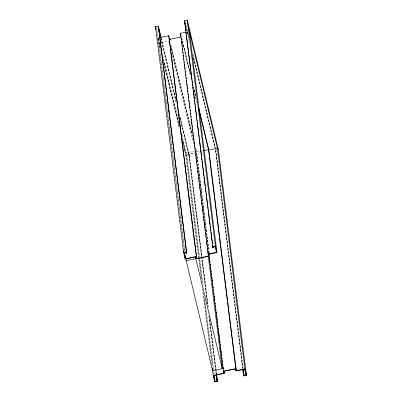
<?xml version="1.0" encoding="UTF-8"?>
<svg xmlns="http://www.w3.org/2000/svg" width="402" height="402" viewBox="0 0 402 402"><rect width="100%" height="100%" fill="white"/><g stroke="black" fill="none" stroke-linecap="round" stroke-linejoin="round"><path stroke-width="0.3" stroke-dasharray="2.01 1.51" d="M186.739 31.999L187.89 31.763M157.901 39.602L157.75 38.356L158.936 38.115M185.015 251.31L159.076 43.059L160.885 42.687M161.488 42.562L168.724 41.069L168.88 42.316M198.518 257.526L185.508 153.092L194.553 151.222M202.623 150.876L196.498 152.182L209.06 253.044M182.94 143.212L185.724 154.795L195.809 152.72M201.588 279.159L186.096 154.765L195.588 152.805M207.181 302.314L188.865 155.288L189.211 155.217L179.387 114.324M193.015 55.144L215.743 149.745L215.402 149.82L242.637 368.488M179.408 113.947L189.377 155.443L186.623 156.011L185.724 154.795M218.326 149.479L215.567 150.047L242.773 368.463M185.92 25.22L188.407 35.562M192.94 54.426L215.593 148.72M185.975 25.849L188.473 36.225M186.392 28.602L188.885 38.979M193.427 57.893L214.98 147.604M186.367 28.969L189.005 39.954M193.402 58.265L214.959 147.986M181.86 37.863L190.503 73.832M193.432 86.028L195.92 96.39M182.402 40.909L190.427 74.32M193.493 87.078L195.975 97.41M182.468 41.823L190.513 75.295M194.02 89.897L196.503 100.244M182.433 42.451L190.925 77.817M194.005 90.621L196.935 102.817M170.9 44.848L191.955 132.479M195.462 147.087L195.9 148.911M196.045 149.519L196.779 152.564L209.251 252.697M170.86 45.476L192.392 135.112M195.91 149.745L196.352 151.574M171.358 48.351L192.452 136.137M195.965 150.765L196.256 151.986M171.307 48.933L192.915 138.851M171.79 53.838L172.227 55.662M172.373 56.27L193.407 143.805M161.227 38.27L175.89 99.299M161.056 38.029L175.865 99.676M160.795 38.064L176.438 103.158M179.945 117.761L189.005 155.479L207.442 303.475M160.86 38.713L176.403 103.409M179.92 118.057L188.865 155.288M156.83 30.582L159.313 40.924M162.82 55.526L178.609 121.228M181.97 135.218L186.94 155.906L203.126 285.867M156.71 31.517L159.79 44.336M163.307 58.978L179.146 124.891M182.372 138.313L182.809 140.147M182.955 140.755L186.623 156.011L202.432 282.958M160.363 47.657L158.021 37.919L184.518 250.632M163.287 59.828L179.367 126.771M182.88 141.378L186.096 154.765M159.076 43.059L160.242 47.923M163.75 62.511L179.372 127.56M182.88 142.147L185.508 153.092M157.75 38.356L160.529 49.938M163.755 63.35L179.423 128.585M215.884 149.936L243.069 368.197M215.743 149.745L242.979 368.418M196.483 153.217L198.422 168.8M198.503 169.423L200.442 185.005M200.518 185.629L205.955 229.256M206.03 229.879L208.98 253.561M196.513 155.328L196.9 158.438M196.975 159.061L197.131 160.303M198.528 171.503L199.377 178.347M199.457 178.965L199.613 180.212M200 183.322L200.93 190.789M201.005 191.412L201.392 194.523M201.472 195.141L201.623 196.387M202.015 199.498L202.166 200.744M202.477 203.231L202.945 206.965M203.02 207.588L203.176 208.829M203.487 211.316L203.638 212.563M204.492 219.407L204.96 223.14M205.035 223.763L205.191 225.004M206.507 235.582L206.975 239.316M207.05 239.939L207.206 241.18M207.512 243.667L207.668 244.913M208.522 251.758L208.678 253.004M189.377 155.443L208.291 307.279M209.919 320.349L216.583 373.865M189.211 155.217L207.99 305.982M209.462 317.821L209.698 319.69M209.774 320.309L216.447 373.89M208.99 315.907L216.191 373.739M208.884 316.022L216.1 373.96M204.754 298.922L214.125 374.167M204.216 297.269L213.286 370.076M213.593 372.564L213.748 373.81M203.291 292.842L212.356 365.609M198.593 258.149L201.07 278.038M202.412 288.797L211.728 363.589M177.242 109.455L177.398 110.696M178.247 117.535L178.403 118.776M179.252 125.615L179.408 126.861M180.262 133.695L180.418 134.941M181.267 141.78L181.423 143.022M182.272 149.861L182.428 151.102M184.287 166.021L184.443 167.267M185.292 174.106L185.448 175.347M186.302 182.186L186.453 183.428M187.307 190.267L187.463 191.513M188.312 198.347L188.468 199.593M189.322 206.432L189.473 207.673M190.327 214.512L190.483 215.753M191.332 222.592L191.488 223.834M192.342 230.673L192.493 231.919M193.347 238.758L193.503 239.999M158.293 42.723L158.448 43.969M158.755 46.461L158.911 47.707M159.303 50.823L159.453 52.069M159.765 54.561L160.001 56.431M160.308 58.923L160.463 60.169M160.775 62.667L161.006 64.536M161.318 67.028L161.473 68.275M161.785 70.767L162.016 72.636M162.328 75.129L162.483 76.375M162.795 78.867L162.951 80.114M163.338 83.234L163.569 85.103M163.649 85.726L163.956 88.219M164.348 91.334L164.579 93.204M164.659 93.827L164.966 96.319M165.358 99.435L165.589 101.309M165.664 101.932L165.976 104.425M166.363 107.54L166.518 108.786M166.83 111.279L166.986 112.525M167.297 115.017L167.528 116.887M167.84 119.379L167.996 120.63M168.307 123.123L168.538 124.992M168.85 127.484L169.006 128.73M169.312 131.223L169.549 133.092M169.86 135.585L170.091 137.454M170.167 138.077L170.559 141.197M170.865 143.69L171.021 144.936M171.332 147.428L171.564 149.298M171.875 151.79L172.031 153.036M172.342 155.529L172.574 157.398M172.885 159.895L173.041 161.142M173.352 163.634L173.508 164.88M173.895 167.996L174.051 169.242M174.362 171.734L174.518 172.981M174.905 176.096L175.061 177.342M175.367 179.84L175.523 181.086M175.915 184.201L176.066 185.448M176.377 187.94L176.533 189.186M176.845 191.679L177.076 193.548M177.388 196.04L177.543 197.287M177.855 199.784L178.086 201.653M178.398 204.146L178.553 205.392M178.865 207.884L179.096 209.754M179.408 212.246L179.563 213.492M179.87 215.985L180.106 217.854M180.418 220.351L180.573 221.597M180.88 224.09L181.116 225.959M181.423 228.452L181.578 229.698M181.89 232.19L182.126 234.059M182.433 236.552L182.588 237.798M182.9 240.295L183.131 242.165M183.443 244.657L183.598 245.903M183.91 248.396L184.141 250.265"/><path stroke-width="0.6" d="M161.081 37.662L158.298 26.065L155.539 26.638L183.674 252.521L185.227 258.994L195.91 256.788L196.397 258.813L208.804 256.255L208.492 253.762M213.1 246.451L213.256 247.697L212.914 247.768L184.488 20.668L187.242 20.1L218.326 149.479L246.461 375.362L243.702 375.935L242.713 369.111M185.91 30.964L184.9 22.864L185.247 22.793M159.805 37.552L168.704 35.718L169.875 40.587M168.704 35.718L196.694 258.536L208.412 256.124L180.423 33.301L186.166 32.12M196.694 258.536L169.398 39.381L181.111 36.964M169.121 39.818L170.89 39.451M203.804 150.634L208.527 149.66L198.749 108.952M208.804 256.255L208.316 254.23L216.934 252.456L215.377 245.989L187.242 20.1L189.453 31.823L217.427 148.263L244.908 368.895L236.291 370.669L208.809 150.036L217.427 148.263L218.326 149.479M183.674 252.521L186.433 251.953L158.298 26.065M212.623 246.557L215.377 245.989M196.206 256.516L185.523 258.717L184.066 252.652L186.136 252.225L186.377 253.24L186.724 253.165L158.71 28.266L160.911 37.421M207.924 254.099L216.537 252.325L216.306 250.461M208.241 256.159L222.256 368.679L212.608 370.664L186.176 260.637L195.824 258.647L195.593 256.783M216.738 375.111L217.512 381.332L214.758 381.9L213.206 375.433L223.884 373.227L223.401 371.207L235.808 368.649L208.527 149.66M224.045 371.493L224.281 373.363L213.598 375.563L215.055 381.629L217.12 381.202L216.346 374.981M224.281 373.363L223.793 371.337L235.512 368.925L235.994 370.945L244.612 369.167L246.069 375.232L243.999 375.659L243.059 369.041M217.12 381.202L216.603 375.136M243.411 374.719L243.758 374.649M184.488 20.668L185.071 23.11M184.9 22.864L185.191 24.085M198.849 108.585L208.809 150.036M180.423 33.301L181.151 36.346M169.398 39.381L169.835 41.21M244.908 368.895L246.461 375.362M216.537 252.325L215.08 246.26L213.015 246.687L213.256 247.697M159.338 31.979L160.649 37.456M158.659 29.557L160.564 37.492M156.127 29.075L155.539 26.638L156.122 29.718M235.808 368.649L236.291 370.669M195.824 258.647L222.256 368.679M186.433 251.953L186.724 253.165M217.221 380.121L217.512 381.332M245.758 372.744L246.069 375.232M243.225 369.443L243.999 375.659M242.853 369.086L243.396 373.443M243.547 374.689L243.702 375.935M235.838 369.699L235.994 370.945M189.453 31.823L216.934 252.456M186.066 32.21L186.297 34.08M186.453 35.326L188.312 50.28M188.468 51.526L188.704 53.391M188.86 54.637L190.719 69.591M190.875 70.837L191.573 76.445M191.729 77.692L191.96 79.561M192.116 80.807L192.347 82.676M192.503 83.917L192.739 85.787M192.895 87.033L193.126 88.902M193.282 90.148L194.367 98.872M194.523 100.118L194.754 101.987M194.91 103.234L195.141 105.103M195.297 106.349L196.774 118.183M196.93 119.429L197.161 121.298M197.317 122.545L197.548 124.414M197.704 125.66L199.176 137.499M199.332 138.745L199.568 140.615M199.719 141.861L201.583 156.81M201.739 158.056L201.97 159.926M202.126 161.172L203.99 176.121M204.146 177.367L205.231 186.091M205.387 187.337L205.618 189.206M205.774 190.453L206.005 192.322M206.161 193.568L206.397 195.437M206.548 196.684L207.638 205.402M207.789 206.648L208.025 208.517M208.181 209.764L208.412 211.633M208.568 212.879L210.04 224.718M210.196 225.964L210.432 227.833M210.583 229.08L210.819 230.949M210.975 232.195L212.447 244.029M212.603 245.275L212.914 247.768M209.06 254.185L209.216 255.431M209.447 257.305L209.678 259.174M209.834 260.421L210.07 262.29M210.301 264.159L210.457 265.405M210.688 267.275L210.844 268.521M211.075 270.39L211.231 271.636M211.467 273.506L211.623 274.752M211.854 276.626L212.085 278.496M212.241 279.742L212.472 281.611M212.708 283.48L212.864 284.727M213.095 286.596L213.251 287.842M213.482 289.711L213.638 290.958M213.874 292.827L214.025 294.073M214.261 295.942L214.492 297.817M214.648 299.063L214.879 300.932M215.115 302.801L215.271 304.048M215.502 305.917L215.658 307.163M215.889 309.032L216.045 310.279M216.276 312.148L216.512 314.017M216.668 315.263L216.899 317.138M217.055 318.384L217.286 320.253M217.442 321.499L217.678 323.369M217.909 325.238L218.065 326.484M218.296 328.354L218.452 329.6M218.683 331.469L218.919 333.338M219.075 334.585L219.306 336.459M219.462 337.705L219.693 339.574M219.849 340.821L220.08 342.69M220.316 344.559L220.472 345.805M220.703 347.675L220.934 349.544M221.09 350.79L221.326 352.66M221.482 353.906L221.713 355.78M221.944 357.649L222.1 358.896M222.331 360.765L222.487 362.011M222.723 363.88L222.879 365.127M223.11 366.996L223.341 368.865M223.577 370.734L223.884 373.227M208.754 253.622L223.401 371.207M181.267 38.21L181.498 40.079M181.654 41.326L181.89 43.19M182.121 45.059L182.277 46.305M182.508 48.175L182.739 50.039M182.975 51.908L183.131 53.154M183.362 55.024L183.518 56.265M183.749 58.134L183.905 59.38M184.136 61.25L184.292 62.491M184.523 64.36L184.759 66.23M184.91 67.476L185.146 69.34M185.377 71.209L185.533 72.455M185.764 74.32L185.92 75.566M186.151 77.435L186.307 78.681M186.543 80.546L186.694 81.792M186.93 83.661L187.161 85.531M187.317 86.772L187.548 88.641M187.779 90.51L187.935 91.756M188.171 93.621L188.322 94.867M188.558 96.736L188.714 97.982M188.945 99.847L189.176 101.716M189.332 102.962L189.563 104.832M189.719 106.073L189.955 107.942M190.186 109.811L190.342 111.058M190.573 112.922L190.729 114.168M190.96 116.037L191.116 117.283M191.347 119.148L191.583 121.017M191.739 122.263L191.97 124.133M192.126 125.374L192.357 127.243M192.588 129.112L192.744 130.359M192.975 132.223L193.131 133.469M193.367 135.338L193.598 137.203M193.754 138.449L193.985 140.318M194.141 141.564L194.372 143.429M194.528 144.675L194.759 146.544M194.995 148.413L195.151 149.655M195.382 151.524L195.538 152.77M195.769 154.639L196 156.504M196.156 157.75L196.387 159.619M196.543 160.865L196.779 162.73M197.01 164.599L197.166 165.845M197.397 167.714L197.553 168.956M197.784 170.825L198.02 172.694M198.251 174.563L198.407 175.805M198.638 177.674L198.794 178.92M199.025 180.789L199.181 182.031M199.412 183.9L199.568 185.146M199.804 187.015L199.955 188.257M200.191 190.126L200.422 191.995M200.653 193.859L200.809 195.106M201.04 196.975L201.196 198.221M201.432 200.085L201.583 201.332M201.819 203.201L201.975 204.447M202.206 206.311L202.437 208.181M202.593 209.427L202.824 211.296M203.06 213.16L203.216 214.407M203.447 216.276L203.603 217.522M203.834 219.386L203.99 220.633M204.221 222.502L204.452 224.371M204.608 225.612L204.844 227.482M205 228.728L205.231 230.597M205.462 232.462L205.618 233.708M205.849 235.577L206.005 236.823M206.236 238.687L206.392 239.934M206.628 241.803L206.859 243.672M207.015 244.913L207.246 246.783M207.402 248.029L207.633 249.898M207.789 251.139L208.02 253.009M208.176 254.255L208.412 256.124M216.181 374.584L216.879 380.191M214.281 375.408L215.055 381.629M214.603 380.654L214.758 381.9M212.271 367.951L213.206 375.433M196.166 256.943L196.397 258.813M168.609 110.57L168.765 111.816M171.016 129.886L171.172 131.132M181.88 217.105L182.031 218.351M184.282 236.416L184.438 237.662M186.221 251.994L186.377 253.24M185.945 258.772L186.176 260.637M184.749 252.496L185.523 258.717M184.92 256.496L185.227 258.994M183.835 250.788L184.066 252.652"/></g></svg>
